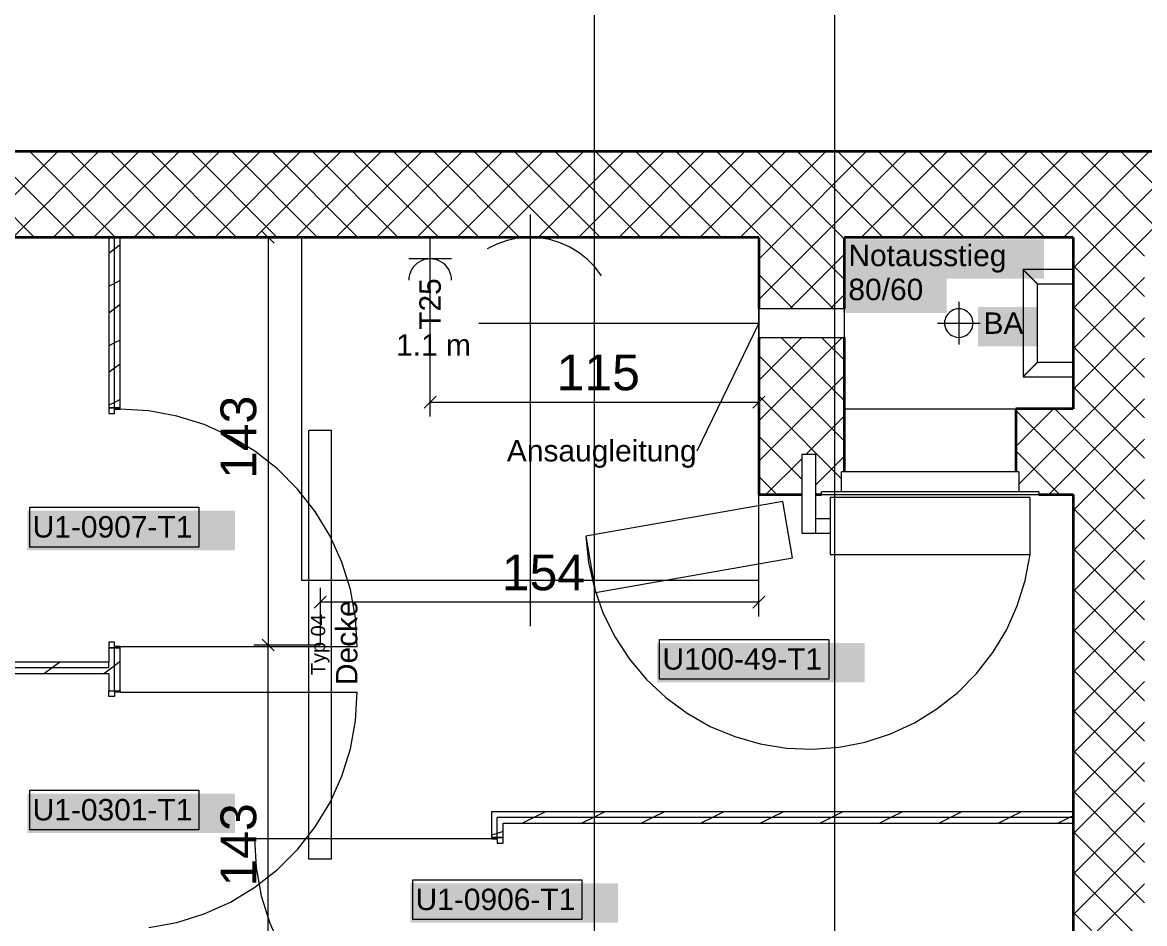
# Model space of a CAD drawing. Extents: x -1067 to 613, y -179 to 712.
# Drawn here: x -19.3 to 59.2, y 396.4 to 459.4 of the extents above; entities that cross this region are included whole.
import ezdxf
from ezdxf.lldxf.tags import DXFTag

# ---------------------------------------------------------------- set-up
doc = ezdxf.new("R2010")
doc.units = 0
doc.layers.get('0').update_dxf_attribs({"lineweight": 13})
for name, color, linetype, lineweight in [('A-____-NOTE-TEXT', 7, 'Continuous', 9), ('A-DETL-____-THIN', 7, 'Continuous', 9), ('A-DETL-GENF-HDLN', 7, '_Verdeckte Linien_', 9), ('A-DOOR-____-HDLN', 7, '_Verdeckte Linien_', 9), ('A-DOOR-____-IDEN', 7, 'Continuous', 5), ('A-DOOR-____-OTLN', 7, 'Continuous', 9), ('A-DOOR-FRAM-MCUT', 7, 'Continuous', 9), ('A-DOOR-FRAM-OTLN', 7, 'Continuous', 9), ('A-DOOR-OPNG-OTLN', 7, 'Continuous', 9), ('A-WALL-____-MCUT', 7, 'Continuous', 35), ('A-WALL-____-PATT', 7, 'Continuous', 35), ('A-WALL-FNSH-MCUT', 7, 'Continuous', 35), ('I-WALL-____-OTLN', 7, 'Continuous', 9), ('M-HVAC-DUCT-IDEN', 7, 'Continuous', 5), ('M-HVAC-DUCT-OTLN', 7, 'Continuous', 9), ('Q-SPCQ-____-HDLN', 7, '_Verdeckte Linien_', 9), ('S-GRID-____-OTLN', 7, 'Continuous', 5), ('Vertikale Erschließung', 7, 'Continuous', 9)]:
    doc.layers.add(name, color=color, linetype=linetype, lineweight=lineweight)
for name, color, linetype, lineweight, true_color in [('EL01_VVV_Mass', 7, 'Continuous', 13, 0xb2b200), ('EL01_WAN_Kraft', 1, 'Continuous', 13, 0xff0000), ('EL01_WAN_Leuchten', 7, 'Continuous', 13, 0x0080ff), ('EL01_WAN_Leuchtentyp', 7, 'Continuous', 13, 0x0099ff)]:
    doc.layers.add(name, color=color, linetype=linetype, lineweight=lineweight, true_color=true_color)
doc.styles.get("Standard").update_dxf_attribs({"font": 'arial.ttf'})
tags = doc.linetypes.add('_Rasterlinie_', pattern=[0.375, 0.2, -0.05, 0.075, -0.05]).pattern_tags.tags
tags[10:11] = [DXFTag(74, 4), DXFTag(75, 0), DXFTag(340, '0'), DXFTag(46, 1.0), DXFTag(50, 0.0), DXFTag(44, 0.0), DXFTag(45, 0.0)]
tags[8:9] = [DXFTag(74, 4), DXFTag(75, 0), DXFTag(340, '0'), DXFTag(46, 1.0), DXFTag(50, 0.0), DXFTag(44, 0.0), DXFTag(45, 0.0)]
tags[6:7] = [DXFTag(74, 4), DXFTag(75, 0), DXFTag(340, '0'), DXFTag(46, 1.0), DXFTag(50, 0.0), DXFTag(44, 0.0), DXFTag(45, 0.0)]
tags[4:5] = [DXFTag(74, 4), DXFTag(75, 0), DXFTag(340, '0'), DXFTag(46, 1.0), DXFTag(50, 0.0), DXFTag(44, 0.0), DXFTag(45, 0.0)]
tags = doc.linetypes.add('_Strichpunkt - Fein_', pattern=[0.2, 0.1, -0.05, 0, -0.05]).pattern_tags.tags
tags[10:11] = [DXFTag(74, 4), DXFTag(75, 0), DXFTag(340, '0'), DXFTag(46, 1.0), DXFTag(50, 0.0), DXFTag(44, 0.0), DXFTag(45, 0.0)]
tags[8:9] = [DXFTag(74, 4), DXFTag(75, 0), DXFTag(340, '0'), DXFTag(46, 1.0), DXFTag(50, 0.0), DXFTag(44, 0.0), DXFTag(45, 0.0)]
tags[6:7] = [DXFTag(74, 4), DXFTag(75, 0), DXFTag(340, '0'), DXFTag(46, 1.0), DXFTag(50, 0.0), DXFTag(44, 0.0), DXFTag(45, 0.0)]
tags[4:5] = [DXFTag(74, 4), DXFTag(75, 0), DXFTag(340, '0'), DXFTag(46, 1.0), DXFTag(50, 0.0), DXFTag(44, 0.0), DXFTag(45, 0.0)]
tags = doc.linetypes.add('_Verdeckte Linien_', pattern=[0.15, 0.1, -0.05]).pattern_tags.tags
tags[6:7] = [DXFTag(74, 4), DXFTag(75, 0), DXFTag(340, '0'), DXFTag(46, 1.0), DXFTag(50, 0.0), DXFTag(44, 0.0), DXFTag(45, 0.0)]
tags[4:5] = [DXFTag(74, 4), DXFTag(75, 0), DXFTag(340, '0'), DXFTag(46, 1.0), DXFTag(50, 0.0), DXFTag(44, 0.0), DXFTag(45, 0.0)]

# ---------------------------------------------------------------- blocks, each defined once
blk = doc.blocks.new('Referenz-A0UNPC4Q6I', base_point=(-1062.181, -175.856))
at = {"layer": 'A-____-NOTE-TEXT', "color": 0, "linetype": 'Continuous', "lineweight": 5, "ltscale": 0.13}
for p, q in [((46.203, 439.876), (46.203, 436.876)), ((45.496, 439.083), (45.41, 438.984)), ((45.594, 439.169), (45.496, 439.083)), ((45.703, 439.242), (45.594, 439.169)), ((45.82, 439.3), (45.703, 439.242)), ((45.944, 439.342), (45.82, 439.3)), ((46.072, 439.367), (45.944, 439.342)), ((46.203, 439.376), (46.072, 439.367)), ((46.334, 439.367), (46.203, 439.376)), ((46.462, 439.342), (46.334, 439.367)), ((46.586, 439.3), (46.462, 439.342)), ((46.703, 439.242), (46.586, 439.3)), ((46.812, 439.169), (46.703, 439.242)), ((46.91, 439.083), (46.812, 439.169)), ((46.996, 438.984), (46.91, 439.083)), ((44.703, 438.376), (47.703, 438.376)), ((45.212, 438.506), (45.203, 438.376)), ((45.203, 438.376), (45.212, 438.245)), ((45.237, 438.635), (45.212, 438.506)), ((45.212, 438.245), (45.237, 438.117)), ((45.279, 438.758), (45.237, 438.635)), ((45.337, 438.876), (45.279, 438.758)), ((45.41, 438.984), (45.337, 438.876)), ((47.069, 438.876), (46.996, 438.984)), ((47.127, 438.758), (47.069, 438.876)), ((47.169, 438.635), (47.127, 438.758)), ((47.194, 438.506), (47.169, 438.635)), ((47.169, 438.117), (47.194, 438.245)), ((47.203, 438.376), (47.194, 438.506)), ((47.194, 438.245), (47.203, 438.376)), ((45.237, 438.117), (45.279, 437.993)), ((45.279, 437.993), (45.337, 437.876)), ((45.337, 437.876), (45.41, 437.767)), ((45.41, 437.767), (45.496, 437.669)), ((45.496, 437.669), (45.594, 437.582)), ((45.594, 437.582), (45.703, 437.51)), ((45.703, 437.51), (45.82, 437.452)), ((45.82, 437.452), (45.944, 437.41)), ((46.462, 437.41), (46.586, 437.452)), ((46.586, 437.452), (46.703, 437.51)), ((46.703, 437.51), (46.812, 437.582)), ((46.812, 437.582), (46.91, 437.669)), ((46.91, 437.669), (46.996, 437.767)), ((46.996, 437.767), (47.069, 437.876)), ((47.069, 437.876), (47.127, 437.993)), ((47.127, 437.993), (47.169, 438.117)), ((45.944, 437.41), (46.072, 437.384)), ((46.072, 437.384), (46.203, 437.376)), ((46.203, 437.376), (46.334, 437.384)), ((46.334, 437.384), (46.462, 437.41))]:
    blk.add_line(p, q, dxfattribs=at)
at = {"layer": 'A-____-NOTE-TEXT', "color": 7, "linetype": 'Continuous', "lineweight": 5, "ltscale": 0.13, "true_color": 0xffffff}
for points in [[(38.099, 441.486), (52.157, 441.486), (38.099, 444.239)], [(52.157, 441.486), (38.099, 444.239), (52.157, 444.239)], [(38.099, 439.081), (45.342, 439.081), (38.099, 441.858)], [(45.342, 439.081), (38.099, 441.858), (45.342, 441.858)], [(47.556, 436.748), (51.673, 436.748), (47.556, 439.501)], [(51.673, 436.748), (47.556, 439.501), (51.673, 439.501)]]:
    blk.add_solid(points, dxfattribs=at)
at = {"layer": 'A-DETL-____-THIN', "color": 0, "linetype": 'Continuous', "ltscale": 0.13}
for p, q in [((51.203, 426.176), (37.203, 426.176)), ((37.203, 426.176), (37.203, 422.176)), ((51.203, 422.176), (51.203, 426.176)), ((37.203, 422.176), (51.203, 422.176))]:
    blk.add_line(p, q, dxfattribs=at)
at = {"layer": 'A-DETL-GENF-HDLN', "color": 0, "linetype": '_Verdeckte Linien_', "ltscale": 0.13}
for p, q in [((16.203, 445.976), (16.203, 417.176)), ((13.203, 444.376), (0.203, 444.376)), ((0.203, 444.376), (0.203, 420.376)), ((13.878, 443.907), (13.203, 443.572)), ((14.59, 444.155), (13.878, 443.907)), ((15.328, 444.311), (14.59, 444.155)), ((16.079, 444.374), (15.328, 444.311)), ((16.832, 444.343), (16.079, 444.374)), ((17.575, 444.217), (16.832, 444.343)), ((18.297, 443.998), (17.575, 444.217)), ((18.985, 443.692), (18.297, 443.998)), ((32.203, 444.376), (21.203, 444.376)), ((32.203, 420.376), (32.203, 444.376)), ((19.63, 443.301), (18.985, 443.692)), ((20.221, 442.832), (19.63, 443.301)), ((20.748, 442.293), (20.221, 442.832)), ((21.203, 441.692), (20.748, 442.293)), ((12.603, 438.376), (32.203, 438.376)), ((33.878, 425.885), (20.091, 423.454)), ((34.573, 421.946), (33.878, 425.885)), ((20.091, 423.454), (20.786, 419.515)), ((20.786, 419.515), (34.573, 421.946)), ((0.203, 420.376), (32.203, 420.376))]:
    blk.add_line(p, q, dxfattribs=at)
at = {"layer": 'A-DOOR-____-HDLN', "color": 0, "linetype": '_Verdeckte Linien_', "ltscale": 0.13}
for p, q in [((20.09, 423.461), (20.285, 421.617)), ((50.857, 420.354), (51.203, 422.176)), ((20.285, 421.617), (20.696, 419.81)), ((50.297, 418.587), (50.857, 420.354)), ((20.696, 419.81), (21.319, 418.064)), ((21.319, 418.064), (22.145, 416.404)), ((49.532, 416.898), (50.297, 418.587)), ((22.145, 416.404), (23.161, 414.853)), ((48.573, 415.312), (49.532, 416.898)), ((23.161, 414.853), (24.353, 413.434)), ((47.433, 413.851), (48.573, 415.312)), ((24.353, 413.434), (25.705, 412.166)), ((46.127, 412.534), (47.433, 413.851)), ((44.675, 411.382), (46.127, 412.534)), ((25.705, 412.166), (27.198, 411.066)), ((27.198, 411.066), (28.811, 410.152)), ((43.097, 410.41), (44.675, 411.382)), ((28.811, 410.152), (30.52, 409.434)), ((41.414, 409.631), (43.097, 410.41)), ((30.52, 409.434), (32.302, 408.924)), ((39.651, 409.057), (41.414, 409.631)), ((32.302, 408.924), (34.133, 408.629)), ((34.133, 408.629), (35.985, 408.553)), ((35.985, 408.553), (37.833, 408.696)), ((37.833, 408.696), (39.651, 409.057))]:
    blk.add_line(p, q, dxfattribs=at)
at = {"layer": 'A-DOOR-____-IDEN', "color": 0, "linetype": 'Continuous', "ltscale": 0.13}
for p, q in [((-18.818, 425.487), (-6.978, 425.487)), ((-18.818, 422.707), (-18.818, 425.487)), ((-6.978, 425.487), (-6.978, 422.707)), ((-6.978, 422.707), (-18.818, 422.707)), ((25.259, 416.243), (37.099, 416.243)), ((25.259, 413.463), (25.259, 416.243)), ((37.099, 416.243), (37.099, 413.463)), ((37.099, 413.463), (25.259, 413.463)), ((-18.818, 405.687), (-6.978, 405.687)), ((-18.818, 402.907), (-18.818, 405.687)), ((-6.978, 405.687), (-6.978, 402.907)), ((-6.978, 402.907), (-18.818, 402.907)), ((7.982, 399.412), (19.822, 399.412)), ((7.982, 396.632), (7.982, 399.412)), ((19.822, 399.412), (19.822, 396.632)), ((19.822, 396.632), (7.982, 396.632))]:
    blk.add_line(p, q, dxfattribs=at)
at = {"layer": 'A-DOOR-____-IDEN', "color": 7, "linetype": 'Continuous', "ltscale": 0.13, "true_color": 0xffffff}
for points in [[(-18.993, 422.485), (-4.454, 422.485), (-18.993, 425.244)], [(-4.454, 422.485), (-18.993, 425.244), (-4.454, 425.244)], [(25.084, 413.241), (39.623, 413.241), (25.084, 416)], [(39.623, 413.241), (25.084, 416), (39.623, 416)], [(-18.993, 402.685), (-4.454, 402.685), (-18.993, 405.444)], [(-4.454, 402.685), (-18.993, 405.444), (-4.454, 405.444)], [(7.807, 396.41), (22.346, 396.41), (7.807, 399.169)], [(22.346, 396.41), (7.807, 399.169), (22.346, 399.169)]]:
    blk.add_solid(points, dxfattribs=at)
at = {"layer": 'A-DOOR-____-OTLN', "color": 0, "linetype": 'Continuous', "ltscale": 0.13}
for p, q in [((35.206, 429.176), (35.206, 423.676)), ((36.206, 429.176), (35.206, 429.176)), ((36.206, 423.676), (36.206, 429.176)), ((37.203, 424.676), (36.206, 424.676)), ((35.206, 423.676), (36.206, 423.676)), ((36.206, 423.676), (37.203, 423.676))]:
    blk.add_line(p, q, dxfattribs=at)
at = {"layer": 'A-DOOR-FRAM-MCUT', "color": 0, "linetype": 'Continuous', "ltscale": 0.13}
for p, q in [((-12.497, 432.451), (-13.297, 432.451)), ((-13.297, 432.451), (-13.297, 432.051)), ((-13.297, 432.051), (-12.897, 432.051)), ((-12.897, 432.051), (-12.897, 432.351)), ((-12.897, 432.351), (-12.497, 432.351)), ((-12.497, 432.351), (-12.497, 432.451)), ((-12.897, 416.051), (-13.297, 416.051)), ((-13.297, 416.051), (-13.297, 415.651)), ((-13.297, 415.651), (-12.497, 415.651)), ((-12.897, 415.751), (-12.897, 416.051)), ((-12.497, 415.751), (-12.897, 415.751)), ((-12.497, 415.651), (-12.497, 415.751)), ((-13.297, 412.651), (-12.497, 412.651)), ((-13.297, 412.251), (-13.297, 412.651)), ((-12.897, 412.551), (-12.897, 412.251)), ((-12.497, 412.551), (-12.897, 412.551)), ((-12.497, 412.651), (-12.497, 412.551)), ((-12.897, 412.251), (-13.297, 412.251)), ((13.503, 402.376), (13.503, 402.276)), ((14.303, 402.376), (13.503, 402.376)), ((13.503, 402.276), (13.903, 402.276)), ((13.903, 402.276), (13.903, 401.976)), ((14.303, 401.976), (14.303, 402.376)), ((13.903, 401.976), (14.303, 401.976))]:
    blk.add_line(p, q, dxfattribs=at)
at = {"layer": 'A-DOOR-FRAM-OTLN', "color": 0, "linetype": 'Continuous', "ltscale": 0.13}
for p, q in [((50.403, 427.976), (38.003, 427.976)), ((38.003, 426.576), (38.003, 427.976)), ((50.403, 427.976), (50.403, 426.576)), ((51.803, 426.576), (36.603, 426.576)), ((36.603, 426.376), (36.603, 426.576)), ((51.803, 426.576), (51.803, 426.376)), ((36.603, 426.376), (51.803, 426.376))]:
    blk.add_line(p, q, dxfattribs=at)
at = {"layer": 'A-DOOR-OPNG-OTLN', "color": 0, "linetype": 'Continuous', "ltscale": 0.13}
for p, q in [((-10.496, 432.23), (-12.497, 432.351)), ((-8.524, 431.868), (-10.496, 432.23)), ((-6.611, 431.272), (-8.524, 431.868)), ((-4.783, 430.449), (-6.611, 431.272)), ((-3.067, 429.412), (-4.783, 430.449)), ((-1.489, 428.176), (-3.067, 429.412)), ((-0.072, 426.759), (-1.489, 428.176)), ((1.165, 425.181), (-0.072, 426.759)), ((2.202, 423.465), (1.165, 425.181)), ((3.024, 421.637), (2.202, 423.465)), ((3.621, 419.723), (3.024, 421.637)), ((3.982, 417.752), (3.621, 419.723)), ((4.103, 415.751), (3.982, 417.752)), ((-12.497, 415.751), (4.103, 415.751)), ((-12.497, 412.551), (4.103, 412.551)), ((3.982, 410.55), (4.103, 412.551)), ((3.621, 408.578), (3.982, 410.55)), ((3.024, 406.664), (3.621, 408.578)), ((2.202, 404.836), (3.024, 406.664)), ((1.165, 403.121), (2.202, 404.836)), ((-0.072, 401.543), (1.165, 403.121)), ((13.503, 402.276), (-3.097, 402.276)), ((-3.097, 402.276), (-2.976, 400.275)), ((-1.489, 400.125), (-0.072, 401.543)), ((-3.067, 398.889), (-1.489, 400.125)), ((-2.976, 400.275), (-2.615, 398.303)), ((-4.783, 397.852), (-3.067, 398.889)), ((-2.615, 398.303), (-2.018, 396.389)), ((-6.611, 397.029), (-4.783, 397.852)), ((-8.524, 396.433), (-6.611, 397.029)), ((-10.496, 396.072), (-8.524, 396.433)), ((-2.018, 396.389), (-1.196, 394.561))]:
    blk.add_line(p, q, dxfattribs=at)
at = {"layer": 'A-WALL-____-MCUT', "color": 0, "linetype": 'Continuous', "ltscale": 0.35}
for p, q in [((178.303, 450.376), (-831.255, 450.376)), ((32.203, 444.376), (-79.097, 444.376)), ((32.203, 444.376), (32.203, 439.376)), ((38.203, 439.376), (38.203, 444.376)), ((54.203, 444.376), (38.203, 444.376)), ((54.203, 444.376), (54.203, 432.376)), ((32.203, 437.376), (32.203, 426.376)), ((38.203, 427.976), (38.203, 437.376)), ((54.203, 432.376), (50.203, 432.376)), ((50.203, 432.376), (50.203, 427.976)), ((32.203, 426.376), (35.206, 426.376)), ((36.206, 426.376), (36.603, 426.376)), ((51.803, 426.376), (54.203, 426.376)), ((54.203, 426.376), (54.203, 350.976))]:
    blk.add_line(p, q, dxfattribs=at)
at = {"layer": 'A-WALL-____-MCUT', "color": 0, "linetype": 'Continuous', "lineweight": 9, "ltscale": 0.13}
for p, q in [((-12.897, 432.451), (-12.897, 444.376)), ((-12.897, 412.651), (-12.897, 415.651)), ((-13.297, 414.251), (-79.097, 414.251)), ((-13.297, 414.251), (-13.297, 414.651)), ((13.903, 402.376), (13.903, 403.776)), ((54.203, 403.776), (13.903, 403.776))]:
    blk.add_line(p, q, dxfattribs=at)
at = {"layer": 'A-WALL-____-PATT', "color": 0, "linetype": 'Continuous', "lineweight": 9, "ltscale": 0.13}
for p, q in [((-18.483, 444.376), (-24.483, 450.376)), ((-22.845, 444.376), (-16.845, 450.376)), ((-15.654, 444.376), (-21.654, 450.376)), ((-20.017, 444.376), (-14.017, 450.376)), ((-12.826, 444.376), (-18.826, 450.376)), ((-17.188, 444.376), (-11.188, 450.376)), ((-9.997, 444.376), (-15.997, 450.376)), ((-14.36, 444.376), (-8.36, 450.376)), ((-7.169, 444.376), (-13.169, 450.376)), ((-11.531, 444.376), (-5.531, 450.376)), ((-4.34, 444.376), (-10.34, 450.376)), ((-8.703, 444.376), (-2.703, 450.376)), ((-1.512, 444.376), (-7.512, 450.376)), ((-5.874, 444.376), (0.126, 450.376)), ((1.316, 444.376), (-4.684, 450.376)), ((-3.046, 444.376), (2.954, 450.376)), ((4.145, 444.376), (-1.855, 450.376)), ((-0.218, 444.376), (5.782, 450.376)), ((6.973, 444.376), (0.973, 450.376)), ((2.611, 444.376), (8.611, 450.376)), ((9.802, 444.376), (3.802, 450.376)), ((5.439, 444.376), (11.439, 450.376)), ((12.63, 444.376), (6.63, 450.376)), ((8.268, 444.376), (14.268, 450.376)), ((15.459, 444.376), (9.459, 450.376)), ((11.096, 444.376), (17.096, 450.376)), ((18.287, 444.376), (12.287, 450.376)), ((13.925, 444.376), (19.925, 450.376)), ((21.115, 444.376), (15.115, 450.376)), ((16.753, 444.376), (22.753, 450.376)), ((23.944, 444.376), (17.944, 450.376)), ((19.581, 444.376), (25.581, 450.376)), ((26.772, 444.376), (20.772, 450.376)), ((22.41, 444.376), (28.41, 450.376)), ((29.601, 444.376), (23.601, 450.376)), ((25.238, 444.376), (31.238, 450.376)), ((32.429, 444.376), (26.429, 450.376)), ((28.067, 444.376), (34.067, 450.376)), ((35.258, 444.376), (29.258, 450.376)), ((30.895, 444.376), (36.895, 450.376)), ((38.086, 444.376), (32.086, 450.376)), ((33.724, 444.376), (39.724, 450.376)), ((40.914, 444.376), (34.914, 450.376)), ((36.552, 444.376), (42.552, 450.376)), ((43.743, 444.376), (37.743, 450.376)), ((39.38, 444.376), (45.38, 450.376)), ((46.571, 444.376), (40.571, 450.376)), ((42.209, 444.376), (48.209, 450.376)), ((49.4, 444.376), (43.4, 450.376)), ((45.037, 444.376), (51.037, 450.376)), ((52.228, 444.376), (46.228, 450.376)), ((47.866, 444.376), (53.866, 450.376)), ((55.057, 444.376), (49.057, 450.376)), ((50.694, 444.376), (56.694, 450.376)), ((57.885, 444.376), (51.885, 450.376)), ((53.523, 444.376), (59.523, 450.376)), ((60.713, 444.376), (54.713, 450.376)), ((56.351, 444.376), (62.351, 450.376)), ((63.542, 444.376), (57.542, 450.376)), ((59.179, 444.376), (65.179, 450.376)), ((-12.497, 443.845), (-12.897, 443.545)), ((32.203, 442.855), (33.724, 444.376)), ((32.203, 440.027), (36.552, 444.376)), ((37.429, 439.376), (32.429, 444.376)), ((38.203, 441.43), (35.258, 444.376)), ((38.203, 444.259), (38.086, 444.376)), ((54.203, 442.228), (56.351, 444.376)), ((54.203, 439.399), (59.179, 444.376)), ((59.203, 440.229), (55.057, 444.376)), ((59.203, 443.058), (57.885, 444.376)), ((-12.897, 443.545), (-13.297, 443.245)), ((34.38, 439.376), (38.203, 443.198)), ((59.203, 437.401), (54.203, 442.401)), ((34.601, 439.376), (32.203, 441.773)), ((54.203, 436.571), (59.203, 441.571)), ((-12.897, 441.157), (-13.297, 440.957)), ((-12.497, 441.357), (-12.897, 441.157)), ((37.209, 439.376), (38.203, 440.37)), ((-12.897, 439.38), (-13.297, 439.08)), ((-12.497, 439.68), (-12.897, 439.38)), ((59.203, 434.572), (54.203, 439.572)), ((54.203, 433.742), (59.203, 438.742)), ((-12.897, 436.992), (-13.297, 436.792)), ((-12.497, 437.192), (-12.897, 436.992)), ((32.203, 437.198), (32.38, 437.376)), ((32.203, 434.37), (35.209, 437.376)), ((33.037, 432.376), (38.037, 437.376)), ((38.203, 432.945), (33.772, 437.376)), ((38.203, 435.773), (36.601, 437.376)), ((59.203, 431.744), (54.203, 436.744)), ((35.944, 432.376), (32.203, 436.117)), ((54.203, 430.914), (59.203, 435.914)), ((-12.897, 435.215), (-13.297, 434.915)), ((-12.497, 435.515), (-12.897, 435.215)), ((35.866, 432.376), (38.203, 434.713)), ((59.203, 428.916), (54.203, 433.916)), ((-12.897, 432.827), (-13.297, 432.627)), ((-12.497, 433.027), (-12.897, 432.827)), ((33.115, 432.376), (32.203, 433.288)), ((54.203, 428.086), (59.203, 433.086)), ((32.203, 431.541), (33.037, 432.376)), ((32.203, 428.713), (35.866, 432.376)), ((38.003, 427.488), (33.115, 432.376)), ((38.203, 430.117), (35.944, 432.376)), ((50.203, 429.742), (52.836, 432.376)), ((54.203, 428.259), (50.203, 432.259)), ((54.203, 431.087), (52.914, 432.376)), ((35.494, 429.176), (38.203, 431.885)), ((35.206, 427.456), (32.203, 430.46)), ((50.403, 427.114), (54.203, 430.914)), ((59.203, 426.087), (54.203, 431.087)), ((54.203, 425.257), (59.203, 430.257)), ((32.694, 426.376), (35.206, 428.888)), ((36.206, 427.06), (38.203, 429.056)), ((53.258, 426.376), (50.203, 429.43)), ((52.493, 426.376), (54.203, 428.086)), ((59.203, 423.259), (54.203, 428.259)), ((33.459, 426.376), (32.203, 427.631)), ((54.203, 422.429), (59.203, 427.429)), ((36.287, 426.376), (36.206, 426.456)), ((59.203, 420.43), (54.203, 425.43)), ((54.203, 419.6), (59.203, 424.6)), ((59.203, 417.602), (54.203, 422.602)), ((54.203, 416.772), (59.203, 421.772)), ((59.203, 414.773), (54.203, 419.773)), ((54.203, 413.943), (59.203, 418.943)), ((59.203, 411.945), (54.203, 416.945)), ((54.203, 411.115), (59.203, 416.115)), ((-12.497, 414.69), (-12.897, 414.39)), ((-17.247, 414.251), (-17.78, 413.851)), ((-16.714, 414.651), (-17.247, 414.251)), ((-13.297, 414.09), (-13.615, 413.851)), ((-12.897, 414.39), (-13.297, 414.09)), ((59.203, 409.117), (54.203, 414.117)), ((54.203, 408.287), (59.203, 413.287)), ((59.203, 406.288), (54.203, 411.288)), ((54.203, 405.458), (59.203, 410.458)), ((59.203, 403.46), (54.203, 408.46)), ((54.203, 402.63), (59.203, 407.63)), ((59.203, 400.631), (54.203, 405.631)), ((54.203, 399.801), (59.203, 404.801)), ((16.464, 403.776), (15.664, 403.376)), ((17.264, 404.176), (16.464, 403.776)), ((20.629, 403.776), (19.829, 403.376)), ((21.429, 404.176), (20.629, 403.776)), ((24.794, 403.776), (23.994, 403.376)), ((25.594, 404.176), (24.794, 403.776)), ((28.958, 403.776), (28.158, 403.376)), ((29.758, 404.176), (28.958, 403.776)), ((33.123, 403.776), (32.323, 403.376)), ((33.923, 404.176), (33.123, 403.776)), ((37.288, 403.776), (36.488, 403.376)), ((38.088, 404.176), (37.288, 403.776)), ((41.453, 403.776), (40.653, 403.376)), ((42.253, 404.176), (41.453, 403.776)), ((45.618, 403.776), (44.818, 403.376)), ((46.418, 404.176), (45.618, 403.776)), ((49.783, 403.776), (48.983, 403.376)), ((50.583, 404.176), (49.783, 403.776)), ((53.948, 403.776), (53.148, 403.376)), ((54.203, 403.903), (53.948, 403.776)), ((13.903, 402.667), (13.503, 402.534)), ((14.303, 402.801), (13.903, 402.667)), ((59.203, 397.803), (54.203, 402.803)), ((54.203, 396.973), (59.203, 401.973)), ((59.203, 394.974), (54.203, 399.974)), ((54.203, 394.144), (59.203, 399.144)), ((59.203, 392.146), (54.203, 397.146))]:
    blk.add_line(p, q, dxfattribs=at)
at = {"layer": 'A-WALL-FNSH-MCUT', "color": 0, "linetype": 'Continuous', "lineweight": 9, "ltscale": 0.13}
for p, q in [((-13.297, 444.376), (-13.297, 432.451)), ((-12.497, 432.451), (-12.497, 444.376)), ((-13.297, 432.451), (-12.497, 432.451)), ((-13.297, 415.651), (-13.297, 414.651)), ((-12.497, 415.651), (-13.297, 415.651)), ((-12.497, 412.651), (-12.497, 415.651)), ((-13.297, 414.651), (-79.097, 414.651)), ((-79.097, 413.851), (-13.297, 413.851)), ((-13.297, 413.851), (-13.297, 412.651)), ((-13.297, 412.651), (-12.497, 412.651)), ((13.503, 404.176), (13.503, 402.376)), ((54.203, 404.176), (13.503, 404.176)), ((14.303, 402.376), (14.303, 403.376)), ((14.303, 403.376), (54.203, 403.376)), ((13.503, 402.376), (14.303, 402.376))]:
    blk.add_line(p, q, dxfattribs=at)
at = {"layer": 'I-WALL-____-OTLN', "color": 0, "linetype": 'Continuous', "ltscale": 0.13}
blk.add_line((38.203, 432.376), (50.203, 432.376), dxfattribs=at)
at = {"layer": 'M-HVAC-DUCT-IDEN', "color": 0, "linetype": 'Continuous', "ltscale": 0.13}
blk.add_line((32.203, 438.376), (27.871, 429.422), dxfattribs=at)
at = {"layer": 'M-HVAC-DUCT-OTLN', "color": 0, "linetype": '_Strichpunkt - Fein_', "ltscale": 0.13}
for p, q in [((38.203, 439.376), (32.203, 439.376)), ((32.203, 439.376), (32.203, 437.376)), ((38.203, 437.376), (38.203, 439.376)), ((32.203, 437.376), (38.203, 437.376))]:
    blk.add_line(p, q, dxfattribs=at)
at = {"layer": 'Q-SPCQ-____-HDLN', "color": 0, "linetype": '_Verdeckte Linien_', "ltscale": 0.13}
blk.add_line((16.203, 444.376), (16.203, 420.376), dxfattribs=at)
at = {"layer": 'S-GRID-____-OTLN', "color": 0, "linetype": '_Rasterlinie_', "ltscale": 0.13}
for p, q in [((37.503, 560.559), (37.503, 159.768)), ((20.703, -171.085), (20.703, 546.376))]:
    blk.add_line(p, q, dxfattribs=at)
at = {"layer": 'Vertikale Erschließung', "color": 0, "linetype": 'Continuous', "ltscale": 0.13}
for p, q in [((50.703, 442.126), (50.703, 434.626)), ((54.203, 442.126), (50.703, 442.126)), ((50.703, 442.125), (50.703, 442.126)), ((50.705, 442.124), (50.703, 442.125)), ((50.707, 442.121), (50.705, 442.124)), ((50.711, 442.118), (50.707, 442.121)), ((50.715, 442.114), (50.711, 442.118)), ((50.72, 442.109), (50.715, 442.114)), ((50.723, 442.106), (50.72, 442.109)), ((50.726, 442.103), (50.723, 442.106)), ((50.73, 442.099), (50.726, 442.103)), ((50.733, 442.096), (50.73, 442.099)), ((50.737, 442.092), (50.733, 442.096)), ((50.741, 442.088), (50.737, 442.092)), ((50.745, 442.083), (50.741, 442.088)), ((50.75, 442.079), (50.745, 442.083)), ((50.755, 442.074), (50.75, 442.079)), ((50.759, 442.069), (50.755, 442.074)), ((50.765, 442.064), (50.759, 442.069)), ((50.77, 442.059), (50.765, 442.064)), ((50.776, 442.053), (50.77, 442.059)), ((50.781, 442.047), (50.776, 442.053)), ((50.787, 442.041), (50.781, 442.047)), ((50.793, 442.035), (50.787, 442.041)), ((50.8, 442.029), (50.793, 442.035)), ((50.806, 442.022), (50.8, 442.029)), ((50.81, 442.019), (50.806, 442.022)), ((50.813, 442.016), (50.81, 442.019)), ((50.816, 442.012), (50.813, 442.016)), ((50.82, 442.009), (50.816, 442.012)), ((50.824, 442.005), (50.82, 442.009)), ((50.827, 442.002), (50.824, 442.005)), ((50.831, 441.998), (50.827, 442.002)), ((50.834, 441.994), (50.831, 441.998)), ((50.838, 441.991), (50.834, 441.994)), ((50.842, 441.987), (50.838, 441.991)), ((50.846, 441.983), (50.842, 441.987)), ((50.849, 441.979), (50.846, 441.983)), ((50.857, 441.972), (50.849, 441.979)), ((50.865, 441.964), (50.857, 441.972)), ((50.873, 441.955), (50.865, 441.964)), ((50.882, 441.947), (50.873, 441.955)), ((50.89, 441.939), (50.882, 441.947)), ((50.899, 441.93), (50.89, 441.939)), ((50.903, 441.926), (50.899, 441.93)), ((50.907, 441.921), (50.903, 441.926)), ((50.912, 441.917), (50.907, 441.921)), ((50.916, 441.912), (50.912, 441.917)), ((50.921, 441.908), (50.916, 441.912)), ((50.925, 441.903), (50.921, 441.908)), ((50.93, 441.899), (50.925, 441.903)), ((50.934, 441.894), (50.93, 441.899)), ((50.939, 441.89), (50.934, 441.894)), ((50.944, 441.885), (50.939, 441.89)), ((50.948, 441.88), (50.944, 441.885)), ((50.953, 441.876), (50.948, 441.88)), ((50.958, 441.871), (50.953, 441.876)), ((50.963, 441.866), (50.958, 441.871)), ((50.967, 441.861), (50.963, 441.866)), ((50.972, 441.857), (50.967, 441.861)), ((50.977, 441.852), (50.972, 441.857)), ((50.982, 441.847), (50.977, 441.852)), ((50.987, 441.842), (50.982, 441.847)), ((50.992, 441.837), (50.987, 441.842)), ((50.997, 441.832), (50.992, 441.837)), ((51.002, 441.827), (50.997, 441.832)), ((51.007, 441.822), (51.002, 441.827)), ((51.012, 441.817), (51.007, 441.822)), ((51.017, 441.812), (51.012, 441.817)), ((51.022, 441.807), (51.017, 441.812)), ((51.027, 441.802), (51.022, 441.807)), ((51.032, 441.797), (51.027, 441.802)), ((51.037, 441.791), (51.032, 441.797)), ((51.042, 441.786), (51.037, 441.791)), ((51.047, 441.781), (51.042, 441.786)), ((51.053, 441.776), (51.047, 441.781)), ((51.058, 441.771), (51.053, 441.776)), ((51.063, 441.766), (51.058, 441.771)), ((51.068, 441.76), (51.063, 441.766)), ((51.074, 441.755), (51.068, 441.76)), ((51.079, 441.75), (51.074, 441.755)), ((51.084, 441.745), (51.079, 441.75)), ((51.089, 441.739), (51.084, 441.745)), ((51.095, 441.734), (51.089, 441.739)), ((51.1, 441.729), (51.095, 441.734)), ((51.105, 441.723), (51.1, 441.729)), ((51.111, 441.718), (51.105, 441.723)), ((51.116, 441.713), (51.111, 441.718)), ((51.122, 441.707), (51.116, 441.713)), ((51.127, 441.702), (51.122, 441.707)), ((51.132, 441.696), (51.127, 441.702)), ((51.138, 441.691), (51.132, 441.696)), ((51.143, 441.686), (51.138, 441.691)), ((51.149, 441.68), (51.143, 441.686)), ((51.154, 441.675), (51.149, 441.68)), ((51.159, 441.669), (51.154, 441.675)), ((51.165, 441.664), (51.159, 441.669)), ((51.17, 441.658), (51.165, 441.664)), ((51.176, 441.653), (51.17, 441.658)), ((51.181, 441.647), (51.176, 441.653)), ((51.187, 441.642), (51.181, 441.647)), ((51.192, 441.637), (51.187, 441.642)), ((51.198, 441.631), (51.192, 441.637)), ((51.203, 441.626), (51.198, 441.631)), ((51.208, 441.62), (51.203, 441.626)), ((51.214, 441.615), (51.208, 441.62)), ((51.219, 441.609), (51.214, 441.615)), ((51.225, 441.604), (51.219, 441.609)), ((51.23, 441.599), (51.225, 441.604)), ((51.236, 441.593), (51.23, 441.599)), ((51.241, 441.588), (51.236, 441.593)), ((51.247, 441.582), (51.241, 441.588)), ((51.252, 441.577), (51.247, 441.582)), ((51.257, 441.571), (51.252, 441.577)), ((51.263, 441.566), (51.257, 441.571)), ((51.268, 441.56), (51.263, 441.566)), ((51.274, 441.555), (51.268, 441.56)), ((51.279, 441.55), (51.274, 441.555)), ((51.284, 441.544), (51.279, 441.55)), ((51.29, 441.539), (51.284, 441.544)), ((51.295, 441.533), (51.29, 441.539)), ((51.301, 441.528), (51.295, 441.533)), ((51.306, 441.523), (51.301, 441.528)), ((51.311, 441.517), (51.306, 441.523)), ((51.317, 441.512), (51.311, 441.517)), ((51.322, 441.507), (51.317, 441.512)), ((51.327, 441.502), (51.322, 441.507)), ((51.332, 441.496), (51.327, 441.502)), ((51.338, 441.491), (51.332, 441.496)), ((51.343, 441.486), (51.338, 441.491)), ((51.348, 441.481), (51.343, 441.486)), ((51.353, 441.475), (51.348, 441.481)), ((51.359, 441.47), (51.353, 441.475)), ((51.364, 441.465), (51.359, 441.47)), ((51.369, 441.46), (51.364, 441.465)), ((51.374, 441.455), (51.369, 441.46)), ((51.379, 441.45), (51.374, 441.455)), ((51.384, 441.445), (51.379, 441.45)), ((51.389, 441.439), (51.384, 441.445)), ((51.394, 441.434), (51.389, 441.439)), ((51.399, 441.429), (51.394, 441.434)), ((51.404, 441.424), (51.399, 441.429)), ((51.409, 441.419), (51.404, 441.424)), ((51.414, 441.414), (51.409, 441.419)), ((51.419, 441.409), (51.414, 441.414)), ((51.424, 441.404), (51.419, 441.409)), ((51.429, 441.4), (51.424, 441.404)), ((51.434, 441.395), (51.429, 441.4)), ((51.439, 441.39), (51.434, 441.395)), ((51.443, 441.385), (51.439, 441.39)), ((51.448, 441.38), (51.443, 441.385)), ((51.453, 441.376), (51.448, 441.38)), ((51.462, 441.366), (51.453, 441.376)), ((51.472, 441.357), (51.462, 441.366)), ((51.481, 441.348), (51.472, 441.357)), ((51.49, 441.339), (51.481, 441.348)), ((51.499, 441.33), (51.49, 441.339)), ((51.507, 441.321), (51.499, 441.33)), ((51.516, 441.313), (51.507, 441.321)), ((51.524, 441.304), (51.516, 441.313)), ((51.533, 441.296), (51.524, 441.304)), ((51.541, 441.288), (51.533, 441.296)), ((51.549, 441.28), (51.541, 441.288)), ((51.557, 441.272), (51.549, 441.28)), ((51.56, 441.268), (51.557, 441.272)), ((51.564, 441.265), (51.56, 441.268)), ((51.568, 441.261), (51.564, 441.265)), ((51.572, 441.257), (51.568, 441.261)), ((51.575, 441.254), (51.572, 441.257)), ((51.579, 441.25), (51.575, 441.254)), ((51.582, 441.246), (51.579, 441.25)), ((51.586, 441.243), (51.582, 441.246)), ((51.59, 441.239), (51.586, 441.243)), ((51.593, 441.236), (51.59, 441.239)), ((51.596, 441.232), (51.593, 441.236)), ((51.6, 441.229), (51.596, 441.232)), ((51.606, 441.223), (51.6, 441.229)), ((51.613, 441.216), (51.606, 441.223)), ((51.619, 441.21), (51.613, 441.216)), ((51.625, 441.204), (51.619, 441.21)), ((51.63, 441.198), (51.625, 441.204)), ((51.636, 441.193), (51.63, 441.198)), ((51.641, 441.187), (51.636, 441.193)), ((51.647, 441.182), (51.641, 441.187)), ((51.651, 441.177), (51.647, 441.182)), ((51.656, 441.173), (51.651, 441.177)), ((51.661, 441.168), (51.656, 441.173)), ((51.665, 441.164), (51.661, 441.168)), ((51.669, 441.16), (51.665, 441.164)), ((51.673, 441.156), (51.669, 441.16)), ((51.676, 441.152), (51.673, 441.156)), ((51.68, 441.149), (51.676, 441.152)), ((51.683, 441.146), (51.68, 441.149)), ((51.686, 441.143), (51.683, 441.146)), ((51.691, 441.138), (51.686, 441.143)), ((51.695, 441.133), (51.691, 441.138)), ((51.699, 441.13), (51.695, 441.133)), ((51.701, 441.128), (51.699, 441.13)), ((51.703, 441.126), (51.701, 441.128)), ((51.703, 435.626), (51.703, 441.126)), ((51.703, 441.126), (54.203, 441.126)), ((51.703, 441.126), (51.703, 441.126)), ((51.17, 435.093), (51.165, 435.088)), ((51.176, 435.098), (51.17, 435.093)), ((51.181, 435.104), (51.176, 435.098)), ((51.187, 435.109), (51.181, 435.104)), ((51.192, 435.115), (51.187, 435.109)), ((51.198, 435.12), (51.192, 435.115)), ((51.203, 435.126), (51.198, 435.12)), ((51.208, 435.131), (51.203, 435.126)), ((51.214, 435.137), (51.208, 435.131)), ((51.219, 435.142), (51.214, 435.137)), ((51.225, 435.148), (51.219, 435.142)), ((51.23, 435.153), (51.225, 435.148)), ((51.236, 435.158), (51.23, 435.153)), ((51.241, 435.164), (51.236, 435.158)), ((51.246, 435.169), (51.241, 435.164)), ((51.252, 435.175), (51.246, 435.169)), ((51.257, 435.18), (51.252, 435.175)), ((51.263, 435.186), (51.257, 435.18)), ((51.268, 435.191), (51.263, 435.186)), ((51.274, 435.196), (51.268, 435.191)), ((51.279, 435.202), (51.274, 435.196)), ((51.285, 435.207), (51.279, 435.202)), ((51.29, 435.213), (51.285, 435.207)), ((51.295, 435.218), (51.29, 435.213)), ((51.301, 435.223), (51.295, 435.218)), ((51.306, 435.229), (51.301, 435.223)), ((51.311, 435.234), (51.306, 435.229)), ((51.317, 435.239), (51.311, 435.234)), ((51.322, 435.245), (51.317, 435.239)), ((51.327, 435.25), (51.322, 435.245)), ((51.332, 435.255), (51.327, 435.25)), ((51.338, 435.26), (51.332, 435.255)), ((51.343, 435.266), (51.338, 435.26)), ((51.348, 435.271), (51.343, 435.266)), ((51.353, 435.276), (51.348, 435.271)), ((51.358, 435.281), (51.353, 435.276)), ((51.364, 435.286), (51.358, 435.281)), ((51.369, 435.292), (51.364, 435.286)), ((51.374, 435.297), (51.369, 435.292)), ((51.379, 435.302), (51.374, 435.297)), ((51.384, 435.307), (51.379, 435.302)), ((51.389, 435.312), (51.384, 435.307)), ((51.394, 435.317), (51.389, 435.312)), ((51.399, 435.322), (51.394, 435.317)), ((51.404, 435.327), (51.399, 435.322)), ((51.409, 435.332), (51.404, 435.327)), ((51.414, 435.337), (51.409, 435.332)), ((51.419, 435.342), (51.414, 435.337)), ((51.424, 435.347), (51.419, 435.342)), ((51.429, 435.352), (51.424, 435.347)), ((51.434, 435.357), (51.429, 435.352)), ((51.439, 435.361), (51.434, 435.357)), ((51.444, 435.366), (51.439, 435.361)), ((51.448, 435.371), (51.444, 435.366)), ((51.453, 435.376), (51.448, 435.371)), ((51.462, 435.385), (51.453, 435.376)), ((51.472, 435.394), (51.462, 435.385)), ((51.481, 435.403), (51.472, 435.394)), ((51.49, 435.413), (51.481, 435.403)), ((51.499, 435.421), (51.49, 435.413)), ((51.507, 435.43), (51.499, 435.421)), ((51.516, 435.439), (51.507, 435.43)), ((51.524, 435.447), (51.516, 435.439)), ((51.533, 435.455), (51.524, 435.447)), ((51.541, 435.464), (51.533, 435.455)), ((51.549, 435.471), (51.541, 435.464)), ((51.557, 435.479), (51.549, 435.471)), ((51.56, 435.483), (51.557, 435.479)), ((51.564, 435.487), (51.56, 435.483)), ((51.568, 435.491), (51.564, 435.487)), ((51.572, 435.494), (51.568, 435.491)), ((51.575, 435.498), (51.572, 435.494)), ((51.579, 435.502), (51.575, 435.498)), ((51.582, 435.505), (51.579, 435.502)), ((51.586, 435.509), (51.582, 435.505)), ((51.589, 435.512), (51.586, 435.509)), ((51.593, 435.516), (51.589, 435.512)), ((51.596, 435.519), (51.593, 435.516)), ((51.6, 435.522), (51.596, 435.519)), ((51.606, 435.529), (51.6, 435.522)), ((51.613, 435.535), (51.606, 435.529)), ((51.619, 435.541), (51.613, 435.535)), ((51.625, 435.547), (51.619, 435.541)), ((51.63, 435.553), (51.625, 435.547)), ((51.636, 435.559), (51.63, 435.553)), ((51.641, 435.564), (51.636, 435.559)), ((51.646, 435.569), (51.641, 435.564)), ((51.651, 435.574), (51.646, 435.569)), ((51.656, 435.579), (51.651, 435.574)), ((51.661, 435.583), (51.656, 435.579)), ((51.665, 435.588), (51.661, 435.583)), ((51.669, 435.592), (51.665, 435.588)), ((51.673, 435.596), (51.669, 435.592)), ((51.676, 435.599), (51.673, 435.596)), ((51.68, 435.603), (51.676, 435.599)), ((51.683, 435.606), (51.68, 435.603)), ((51.686, 435.609), (51.683, 435.606)), ((51.691, 435.614), (51.686, 435.609)), ((51.695, 435.618), (51.691, 435.614)), ((51.699, 435.621), (51.695, 435.618)), ((51.701, 435.624), (51.699, 435.621)), ((51.702, 435.625), (51.701, 435.624)), ((51.703, 435.626), (51.702, 435.625)), ((54.203, 435.626), (51.703, 435.626)), ((50.703, 434.626), (54.203, 434.626)), ((50.704, 434.626), (50.703, 434.626)), ((50.705, 434.628), (50.704, 434.626)), ((50.707, 434.63), (50.705, 434.628)), ((50.711, 434.633), (50.707, 434.63)), ((50.715, 434.638), (50.711, 434.633)), ((50.72, 434.643), (50.715, 434.638)), ((50.723, 434.646), (50.72, 434.643)), ((50.726, 434.649), (50.723, 434.646)), ((50.73, 434.652), (50.726, 434.649)), ((50.733, 434.656), (50.73, 434.652)), ((50.737, 434.66), (50.733, 434.656)), ((50.741, 434.664), (50.737, 434.66)), ((50.745, 434.668), (50.741, 434.664)), ((50.75, 434.673), (50.745, 434.668)), ((50.755, 434.677), (50.75, 434.673)), ((50.76, 434.682), (50.755, 434.677)), ((50.765, 434.687), (50.76, 434.682)), ((50.77, 434.693), (50.765, 434.687)), ((50.776, 434.698), (50.77, 434.693)), ((50.781, 434.704), (50.776, 434.698)), ((50.787, 434.71), (50.781, 434.704)), ((50.793, 434.716), (50.787, 434.71)), ((50.8, 434.722), (50.793, 434.716)), ((50.806, 434.729), (50.8, 434.722)), ((50.81, 434.732), (50.806, 434.729)), ((50.813, 434.736), (50.81, 434.732)), ((50.817, 434.739), (50.813, 434.736)), ((50.82, 434.743), (50.817, 434.739)), ((50.824, 434.746), (50.82, 434.743)), ((50.827, 434.75), (50.824, 434.746)), ((50.831, 434.753), (50.827, 434.75)), ((50.834, 434.757), (50.831, 434.753)), ((50.838, 434.761), (50.834, 434.757)), ((50.842, 434.765), (50.838, 434.761)), ((50.846, 434.768), (50.842, 434.765)), ((50.849, 434.772), (50.846, 434.768)), ((50.857, 434.78), (50.849, 434.772)), ((50.865, 434.788), (50.857, 434.78)), ((50.873, 434.796), (50.865, 434.788)), ((50.882, 434.804), (50.873, 434.796)), ((50.89, 434.813), (50.882, 434.804)), ((50.899, 434.821), (50.89, 434.813)), ((50.903, 434.826), (50.899, 434.821)), ((50.907, 434.83), (50.903, 434.826)), ((50.912, 434.834), (50.907, 434.83)), ((50.916, 434.839), (50.912, 434.834)), ((50.921, 434.843), (50.916, 434.839)), ((50.925, 434.848), (50.921, 434.843)), ((50.93, 434.852), (50.925, 434.848)), ((50.934, 434.857), (50.93, 434.852)), ((50.939, 434.862), (50.934, 434.857)), ((50.944, 434.866), (50.939, 434.862)), ((50.948, 434.871), (50.944, 434.866)), ((50.953, 434.876), (50.948, 434.871)), ((50.958, 434.88), (50.953, 434.876)), ((50.962, 434.885), (50.958, 434.88)), ((50.967, 434.89), (50.962, 434.885)), ((50.972, 434.895), (50.967, 434.89)), ((50.977, 434.9), (50.972, 434.895)), ((50.982, 434.905), (50.977, 434.9)), ((50.987, 434.909), (50.982, 434.905)), ((50.992, 434.914), (50.987, 434.909)), ((50.997, 434.919), (50.992, 434.914)), ((51.002, 434.924), (50.997, 434.919)), ((51.007, 434.929), (51.002, 434.924)), ((51.012, 434.934), (51.007, 434.929)), ((51.017, 434.939), (51.012, 434.934)), ((51.022, 434.944), (51.017, 434.939)), ((51.027, 434.95), (51.022, 434.944)), ((51.032, 434.955), (51.027, 434.95)), ((51.037, 434.96), (51.032, 434.955)), ((51.042, 434.965), (51.037, 434.96)), ((51.048, 434.97), (51.042, 434.965)), ((51.053, 434.975), (51.048, 434.97)), ((51.058, 434.981), (51.053, 434.975)), ((51.063, 434.986), (51.058, 434.981)), ((51.068, 434.991), (51.063, 434.986)), ((51.074, 434.996), (51.068, 434.991)), ((51.079, 435.002), (51.074, 434.996)), ((51.084, 435.007), (51.079, 435.002)), ((51.089, 435.012), (51.084, 435.007)), ((51.095, 435.017), (51.089, 435.012)), ((51.1, 435.023), (51.095, 435.017)), ((51.105, 435.028), (51.1, 435.023)), ((51.111, 435.034), (51.105, 435.028)), ((51.116, 435.039), (51.111, 435.034)), ((51.121, 435.044), (51.116, 435.039)), ((51.127, 435.05), (51.121, 435.044)), ((51.132, 435.055), (51.127, 435.05)), ((51.138, 435.06), (51.132, 435.055)), ((51.143, 435.066), (51.138, 435.06)), ((51.149, 435.071), (51.143, 435.066)), ((51.154, 435.077), (51.149, 435.071)), ((51.16, 435.082), (51.154, 435.077)), ((51.165, 435.088), (51.16, 435.082))]:
    blk.add_line(p, q, dxfattribs=at)
at = {"layer": 'A-____-NOTE-TEXT', "color": 0, "linetype": 'Continuous', "lineweight": 5, "ltscale": 0.13, "char_height": 1.5, "attachment_point": 1}
for s, insert in [('{\\fArial;Notausstieg}', (38.474, 443.864)), ('{\\fArial;80/60}', (38.474, 441.483)), ('{\\fArial;BA}', (47.931, 439.126))]:
    blk.add_mtext(s, dxfattribs=dict(at, insert=insert))
at = {"layer": 'A-DOOR-____-IDEN', "color": 0, "linetype": 'Continuous', "ltscale": 0.13, "char_height": 1.5, "attachment_point": 1}
for s, insert in [('{\\fArial;U1-0907-T1}', (-18.618, 424.869)), ('{\\fArial;U100-49-T1}', (25.459, 415.625)), ('{\\fArial;U1-0301-T1}', (-18.618, 405.069)), ('{\\fArial;U1-0906-T1}', (8.182, 398.794))]:
    blk.add_mtext(s, dxfattribs=dict(at, insert=insert))
at = {"layer": 'M-HVAC-DUCT-IDEN', "color": 0, "linetype": 'Continuous', "ltscale": 0.13, "insert": (14.571, 430.194), "char_height": 1.5, "attachment_point": 1}
blk.add_mtext('{\\fArial;Ansaugleitung}', dxfattribs=at)
blk = doc.blocks.new('LED-Langfeldleuchte 37W-A0UNPCDO6I', base_point=(0.705, 400.851))
at = {"color": 0, "lineweight": -2}
for p, q in [((0.705, 400.851), (0.705, 430.851)), ((2.305, 430.851), (0.705, 430.851)), ((2.305, 400.851), (2.305, 430.851)), ((2.305, 400.851), (0.705, 400.851))]:
    blk.add_line(p, q, dxfattribs=at)
blk = doc.blocks.new('Bemerkung 1-A0UNPCDQ6I', base_point=(0.86, 413.734))
at = {"color": 0, "lineweight": -2, "insert": (0.86, 413.734), "char_height": 1, "attachment_point": 1, "rotation": 90}
blk.add_mtext('{\\fArial;Typ 04}', dxfattribs=at)
blk = doc.blocks.new('Absolute Höhe-A0UNPCDS6I', base_point=(2.608, 413.042))
at = {"color": 0, "lineweight": -2, "insert": (2.608, 413.042), "char_height": 1.5, "attachment_point": 1, "rotation": 90}
blk.add_mtext('{\\fArial;Decke}', dxfattribs=at)
blk = doc.blocks.new('Maß-A0UNPCPK6I', base_point=(8.791, 431.845))
at = {"color": 0, "lineweight": -2}
for p, q in [((9.205, 431.845), (9.205, 444.376)), ((32.205, 431.845), (32.205, 444.376)), ((9.619, 433.258), (8.791, 432.431)), ((9.205, 432.845), (32.205, 432.845)), ((32.619, 433.258), (31.791, 432.431))]:
    blk.add_line(p, q, dxfattribs=at)
at = {"color": 0, "lineweight": -2, "insert": (18.054, 436.178), "char_height": 2.5, "attachment_point": 1}
blk.add_mtext('{\\fArial;115}', dxfattribs=at)
blk = doc.blocks.new('Maß-A0UNPCX66I', base_point=(-5.47, 386.912))
at = {"color": 0, "lineweight": -2}
for p, q in [((-2.55, 416.264), (-1.723, 415.437)), ((-3.137, 415.851), (1.505, 415.851)), ((-2.137, 387.326), (-2.137, 415.851)), ((-3.137, 387.326), (1.505, 387.326)), ((-2.55, 387.739), (-1.723, 386.912))]:
    blk.add_line(p, q, dxfattribs=at)
at = {"color": 0, "lineweight": -2, "insert": (-5.47, 398.947), "char_height": 2.5, "attachment_point": 1, "rotation": 90}
blk.add_mtext('{\\fArial;143}', dxfattribs=at)
blk = doc.blocks.new('Maß-A0UNPD3U6I', base_point=(-5.47, 415.437))
at = {"color": 0, "lineweight": -2}
for p, q in [((-1.723, 443.962), (-2.55, 444.789)), ((-3.137, 444.376), (32.205, 444.376)), ((-2.137, 444.376), (-2.137, 415.851)), ((-1.723, 415.437), (-2.55, 416.264)), ((-3.137, 415.851), (1.505, 415.851))]:
    blk.add_line(p, q, dxfattribs=at)
at = {"color": 0, "lineweight": -2, "insert": (-5.47, 427.472), "char_height": 2.5, "attachment_point": 1, "rotation": 90}
blk.add_mtext('{\\fArial;143}', dxfattribs=at)
blk = doc.blocks.new('Steckdose T25_ UP-A0UNPDAO6I', base_point=(7.705, 437.906))
at = {"color": 0, "lineweight": -2}
for p, q in [((9.205, 442.876), (9.205, 444.376)), ((10.705, 442.876), (7.705, 442.876)), ((8.015, 442.289), (7.906, 442.126)), ((8.144, 442.436), (8.015, 442.289)), ((8.292, 442.566), (8.144, 442.436)), ((8.455, 442.675), (8.292, 442.566)), ((8.631, 442.762), (8.455, 442.675)), ((8.817, 442.825), (8.631, 442.762)), ((9.009, 442.863), (8.817, 442.825)), ((9.205, 442.876), (9.009, 442.863)), ((9.401, 442.863), (9.205, 442.876)), ((9.593, 442.825), (9.401, 442.863)), ((9.779, 442.762), (9.593, 442.825)), ((9.955, 442.675), (9.779, 442.762)), ((10.118, 442.566), (9.955, 442.675)), ((10.266, 442.436), (10.118, 442.566)), ((10.395, 442.289), (10.266, 442.436)), ((10.504, 442.126), (10.395, 442.289)), ((7.718, 441.571), (7.705, 441.376)), ((7.756, 441.764), (7.718, 441.571)), ((7.819, 441.95), (7.756, 441.764)), ((7.906, 442.126), (7.819, 441.95)), ((10.591, 441.95), (10.504, 442.126)), ((10.654, 441.764), (10.591, 441.95)), ((10.692, 441.571), (10.654, 441.764)), ((10.705, 441.376), (10.692, 441.571))]:
    blk.add_line(p, q, dxfattribs=at)
at = {"color": 0, "lineweight": -2, "insert": (8.446, 437.906), "char_height": 1.5, "attachment_point": 1, "rotation": 90}
blk.add_mtext('{\\fArial;T25}', dxfattribs=at)
blk = doc.blocks.new('Absolute Höhe-A0UNPDAQ6I', base_point=(6.813, 436.097))
at = {"color": 0, "lineweight": -2, "insert": (6.813, 437.597), "char_height": 1.5, "attachment_point": 1}
blk.add_mtext('{\\fArial;1.1 m}', dxfattribs=at)
blk = doc.blocks.new('Maß-A0UNPDD26I', base_point=(1.091, 415.851))
at = {"color": 0, "lineweight": -2}
for p, q in [((32.205, 417.845), (32.205, 444.376)), ((1.505, 419.845), (1.505, 415.851)), ((1.091, 418.431), (1.919, 419.258)), ((32.205, 418.845), (1.505, 418.845)), ((31.791, 418.431), (32.619, 419.258))]:
    blk.add_line(p, q, dxfattribs=at)
at = {"color": 0, "lineweight": -2, "insert": (14.219, 422.178), "char_height": 2.5, "attachment_point": 1}
blk.add_mtext('{\\fArial;154}', dxfattribs=at)

msp = doc.modelspace()

# ---------------------------------------------------------------- block references
at = {"color": 9, "lineweight": 25, "ltscale": 0.25, "true_color": 0xc0c0c0}
msp.add_blockref('Referenz-A0UNPC4Q6I', (-1062.181, -175.856), dxfattribs=at)
at = {"layer": 'EL01_VVV_Mass', "linetype": 'Continuous', "ltscale": 0.13}
for name, p in [('Maß-A0UNPD3U6I', (-5.47, 415.437)), ('Maß-A0UNPDD26I', (1.091, 415.851)), ('Maß-A0UNPCPK6I', (8.791, 431.845)), ('Maß-A0UNPCX66I', (-5.47, 386.912))]:
    msp.add_blockref(name, p, dxfattribs=at)
at = {"layer": 'EL01_WAN_Kraft', "color": 1, "linetype": 'Continuous', "ltscale": 0.13, "true_color": 0xff0000}
msp.add_blockref('Steckdose T25_ UP-A0UNPDAO6I', (7.705, 437.906), dxfattribs=at)
at = {"layer": 'EL01_WAN_Kraft', "ltscale": 0.13}
msp.add_blockref('Absolute Höhe-A0UNPDAQ6I', (6.813, 436.097), dxfattribs=at)
at = {"layer": 'EL01_WAN_Leuchten', "ltscale": 0.13}
for name, p in [('LED-Langfeldleuchte 37W-A0UNPCDO6I', (0.705, 400.851)), ('Absolute Höhe-A0UNPCDS6I', (2.608, 413.042))]:
    msp.add_blockref(name, p, dxfattribs=at)
at = {"layer": 'EL01_WAN_Leuchtentyp', "ltscale": 0.13}
msp.add_blockref('Bemerkung 1-A0UNPCDQ6I', (0.86, 413.734), dxfattribs=at)

doc.saveas('drawing.dxf')
